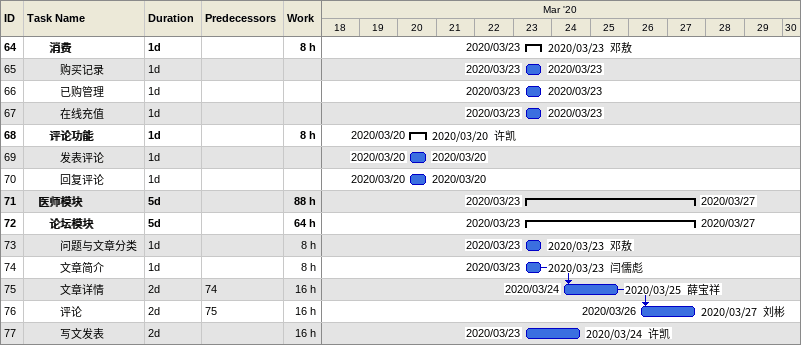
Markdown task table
| ID | Level | Task | Duration | Start | Finish | Predecessors | Resources | Work (h) |
|---|---|---|---|---|---|---|---|---|
| 64 | 3 | **消费** | 1d | 2020-03-23 | 2020-03-23 |  | 邓敖 | 8 |
| 65 | 4 | 购买记录 | 1d | 2020-03-23 | 2020-03-23 |  |  |  |
| 66 | 4 | 已购管理 | 1d | 2020-03-23 | 2020-03-23 |  |  |  |
| 67 | 4 | 在线充值 | 1d | 2020-03-23 | 2020-03-23 |  |  |  |
| 68 | 3 | **评论功能** | 1d | 2020-03-20 | 2020-03-20 |  | 许凯 | 8 |
| 69 | 4 | 发表评论 | 1d | 2020-03-20 | 2020-03-20 |  |  |  |
| 70 | 4 | 回复评论 | 1d | 2020-03-20 | 2020-03-20 |  |  |  |
| 71 | 2 | **医师模块** | 5d | 2020-03-23 | 2020-03-27 |  |  | 88 |
| 72 | 3 | **论坛模块** | 5d | 2020-03-23 | 2020-03-27 |  |  | 64 |
| 73 | 4 | 问题与文章分类 | 1d | 2020-03-23 | 2020-03-23 |  | 邓敖 | 8 |
| 74 | 4 | 文章简介 | 1d | 2020-03-23 | 2020-03-23 |  | 闫儒彪 | 8 |
| 75 | 4 | 文章详情 | 2d | 2020-03-24 | 2020-03-25 | 74 | 薛宝祥 | 16 |
| 76 | 4 | 评论 | 2d | 2020-03-26 | 2020-03-27 | 75 | 刘彬 | 16 |
| 77 | 4 | 写文发表 | 2d | 2020-03-23 | 2020-03-24 |  | 许凯 | 16 |
